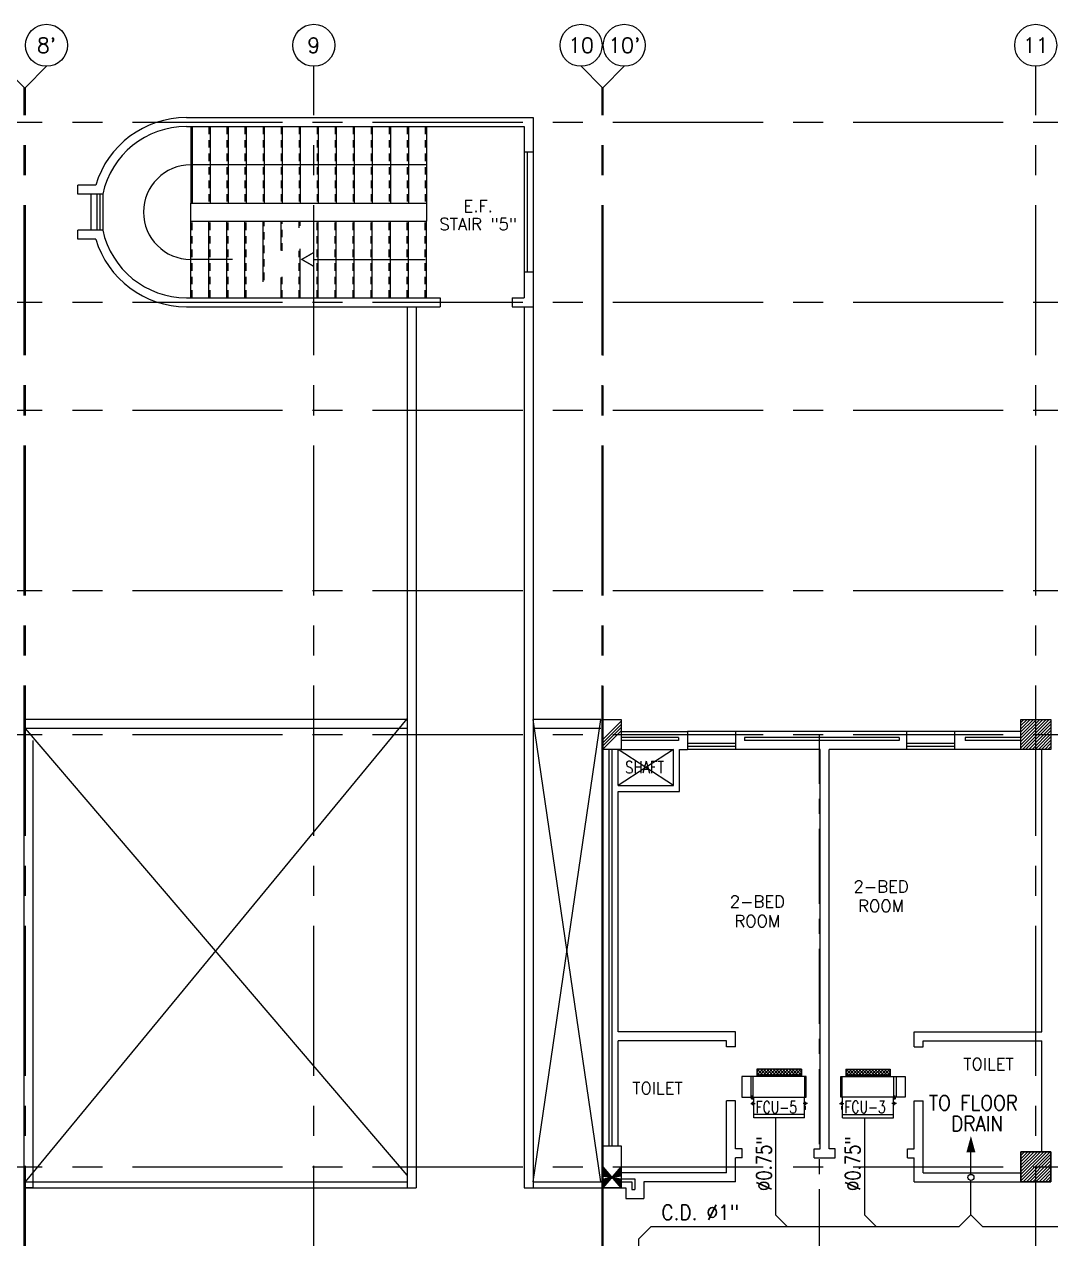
# Model space of a CAD drawing. Extents: x 417866242 to 417866633, y 43498034 to 43498122.
# Drawn here: x 417866600.17 to 417866617.26, y 43498090.86 to 43498111.09 of the extents above; entities that cross this region are included whole.
import ezdxf
from ezdxf.enums import TextEntityAlignment as Align

# ---------------------------------------------------------------- set-up
doc = ezdxf.new("R2010")
doc.units = 0
doc.header["$MEASUREMENT"] = 0
for name, pattern in [('CENTER', [2, 1.25, -0.25, 0.25, -0.25]), ('CENTERX2', [4, 2.5, -0.5, 0.5, -0.5]), ('HIDDEN2', [0.1875, 0.125, -0.0625])]:
    doc.linetypes.add(name, pattern=pattern)
doc.layers.get('0').update_dxf_attribs({"linetype": 'CONTINUOUS'})
for name, color, linetype in [('AC-CD', 6, 'CONTINUOUS'), ('AC-TEXT', 2, 'CONTINUOUS'), ('AX', 11, 'CONTINUOUS'), ('AX-CR', 7, 'CONTINUOUS'), ('AX-TXT', 2, 'CONTINUOUS'), ('AXES', 11, 'CENTERX2'), ('AXES1', 11, 'CENTER'), ('COL', 11, 'CONTINUOUS'), ('EJ', 11, 'CONTINUOUS'), ('FCU', 6, 'CONTINUOUS'), ('HAT', 11, 'CONTINUOUS'), ('INSUL', 11, 'CONTINUOUS'), ('P-SOLIDWASTE', 6, 'CONTINUOUS'), ('RM-NAME', 11, 'CONTINUOUS'), ('ROOF', 11, 'CONTINUOUS'), ('SHAFT', 11, 'CONTINUOUS'), ('STR', 11, 'CONTINUOUS'), ('TEXT', 6, 'CONTINUOUS'), ('TEXTN', 2, 'CONTINUOUS'), ('WALL', 11, 'CONTINUOUS'), ('WIN', 11, 'CONTINUOUS')]:
    doc.layers.add(name, color=color, linetype=linetype)
doc.styles.add('ROMANS', font='ROMANS.shx', dxfattribs={"width": 0.6})

# ---------------------------------------------------------------- blocks, each defined once
blk = doc.blocks.new('C11')
at = {"layer": 'HAT'}
h = blk.add_hatch(dxfattribs=at)
h.set_pattern_fill('ANSI31', color=256, scale=300, style=0)
h.set_pattern_definition([(45, (-248556.1822811713, -75061.0053373936), (-26.51650429449553, 26.51650429449553), [])])
h.paths.add_polyline_path([(300.0000000000291, 700), (-2.91038304567337e-11, 700), (0, 349.9999999998981), (300.0000000000291, 349.9999999998981)])
h.paths.add_polyline_path([(300, 349.9999999998981), (-2.91038304567337e-11, 349.9999999998981), (-2.91038304567337e-11, 0), (300.0000000000291, 0)])
at = {"layer": 'COL'}
blk.add_lwpolyline([(300.0000000000291, 700), (299.9999999999709, 0), (0, 0), (0, 700)], close=True, dxfattribs=at)
blk = doc.blocks.new('AXU')
at = {"layer": 'AX-CR'}
blk.add_circle((0, 350), 350.0000000000014, dxfattribs=at)
at = {"layer": 'AX-TXT', "style": 'ROMANS'}
blk.add_attdef('AX', text='', height=250, dxfattribs=at).set_placement((0, 350), align=Align.MIDDLE)
blk = doc.blocks.new('COL50')
at = {"layer": 'COL'}
blk.add_lwpolyline([(-249.9999999999709, 250), (-249.9999999999418, -250), (250, -250), (249.9999999999709, 250)], close=True, dxfattribs=at)
blk = doc.blocks.new('*X29')
at = {"color": 0}
for p, q in [((73379.22208648534, 177111.7868865519), (73857.16917374516, 177589.7339738117)), ((73379.22208648534, 177164.8198951409), (73804.13616515617, 177589.7339738117)), ((73379.22208648534, 177217.8529037299), (73751.10315656719, 177589.7339738117)), ((73379.22208648536, 177270.8859123188), (73698.0701479782, 177589.7339738117)), ((73379.22208648536, 177323.9189209078), (73645.0371393892, 177589.7339738117)), ((73379.22208648537, 177376.9519294968), (73592.00413080021, 177589.7339738117)), ((73379.22208648537, 177429.9849380858), (73538.97112221122, 177589.7339738117)), ((73379.22208648539, 177483.0179466748), (73485.93811362224, 177589.7339738117)), ((73379.22208648539, 177536.0509552638), (73432.90510503323, 177589.7339738117)), ((73410.20218233416, 177089.7339738117), (73879.22208648533, 177558.7538779629)), ((73463.23519092315, 177089.7339738117), (73879.22208648533, 177505.7208693739)), ((73516.26819951214, 177089.7339738117), (73879.22208648532, 177452.6878607848)), ((73569.30120810114, 177089.7339738117), (73879.22208648532, 177399.6548521958)), ((73622.33421669013, 177089.7339738117), (73879.2220864853, 177346.6218436069)), ((73675.36722527911, 177089.7339738117), (73879.2220864853, 177293.5888350179)), ((73728.4002338681, 177089.7339738117), (73879.2220864853, 177240.5558264289)), ((73781.4332424571, 177089.7339738117), (73879.22208648529, 177187.5228178399)), ((73834.46625104609, 177089.7339738117), (73879.22208648529, 177134.4898092509))]:
    blk.add_line(p, q, dxfattribs=at)
blk = doc.blocks.new('*X30')
at = {"color": 0}
for p, q in [((73379.22208648533, 169899.2977184491), (73869.65834184796, 170389.7339738117)), ((73379.22208648533, 169952.3307270381), (73816.62533325895, 170389.7339738117)), ((73379.22208648533, 170005.363735627), (73763.59232466997, 170389.7339738117)), ((73379.22208648533, 170058.396744216), (73710.55931608098, 170389.7339738117)), ((73379.22208648532, 170111.429752805), (73657.526307492, 170389.7339738117)), ((73379.22208648532, 170164.462761394), (73604.49329890299, 170389.7339738117)), ((73379.22208648532, 170217.495769983), (73551.460290314, 170389.7339738117)), ((73379.22208648532, 170270.528778572), (73498.42728172502, 170389.7339738117)), ((73379.22208648532, 170323.561787161), (73445.39427313601, 170389.7339738117)), ((73379.2220864853, 170376.59479575), (73392.36126454703, 170389.7339738117)), ((73422.69135043694, 169889.7339738117), (73879.22208648524, 170346.26470986)), ((73475.72435902593, 169889.7339738117), (73879.22208648526, 170293.231701271)), ((73528.75736761492, 169889.7339738117), (73879.22208648526, 170240.198692682)), ((73581.79037620392, 169889.7339738117), (73879.22208648526, 170187.165684093)), ((73634.82338479291, 169889.7339738117), (73879.22208648526, 170134.132675504)), ((73687.8563933819, 169889.7339738117), (73879.22208648526, 170081.099666915)), ((73740.88940197088, 169889.7339738117), (73879.22208648527, 170028.066658326)), ((73793.92241055988, 169889.7339738117), (73879.22208648527, 169975.0336497371)), ((73846.95541914887, 169889.7339738117), (73879.22208648527, 169922.0006411481))]:
    blk.add_line(p, q, dxfattribs=at)
blk = doc.blocks.new('RM1')
at = {"layer": 'RM-NAME', "style": 'ROMANS'}
for tag, p in [('ROOMNAME1', (0, 323.8095238059759)), ('ROOMNAME2', (0, 0))]:
    blk.add_attdef(tag, text='', height=200, dxfattribs=at).set_placement(p, align=Align.MIDDLE)
blk = doc.blocks.new('*X98')
at = {"color": 0}
for p, q in [((16890.47746209932, -2466.570672882412), (16943.4517006644, -2413.596434317336)), ((16890.47746209932, -2519.603681471403), (16990.47746209933, -2419.603681471401)), ((16990.47746209933, -2512.466117304769), (16891.6077791119, -2413.596434317336)), ((16990.47746209933, -2459.433108715778), (16944.64078770089, -2413.596434317336)), ((16990.47746209933, -2565.49912589376), (16890.47746209932, -2465.499125893757)), ((16890.47746209932, -2572.636690060394), (16990.47746209933, -2472.636690060392)), ((16990.47746209933, -2618.532134482751), (16890.47746209932, -2518.532134482748)), ((16890.47746209932, -2625.669698649385), (16990.47746209933, -2525.669698649383)), ((16990.47746209933, -2671.565143071742), (16890.47746209932, -2571.565143071739)), ((16890.47746209932, -2678.702707238376), (16990.47746209933, -2578.702707238374)), ((16990.47746209933, -2724.598151660733), (16890.47746209932, -2624.59815166073)), ((16890.47746209932, -2731.735715827367), (16990.47746209933, -2631.735715827365)), ((16990.47746209933, -2777.631160249724), (16890.47746209932, -2677.631160249721)), ((16890.47746209932, -2784.768724416358), (16990.47746209933, -2684.768724416357)), ((16990.47746209933, -2830.664168838715), (16890.47746209932, -2730.664168838713)), ((16890.47746209932, -2837.801733005349), (16990.47746209933, -2737.801733005348)), ((16990.47746209933, -2883.697177427706), (16890.47746209932, -2783.697177427704)), ((16890.47746209932, -2890.83474159434), (16990.47746209933, -2790.834741594339)), ((16990.47746209933, -2936.730186016697), (16890.47746209932, -2836.730186016694)), ((16890.47746209932, -2943.867750183331), (16990.47746209933, -2843.86775018333)), ((16990.47746209933, -2989.763194605689), (16890.47746209932, -2889.763194605686)), ((16890.47746209932, -2996.900758772323), (16990.47746209933, -2896.900758772321)), ((16990.47746209933, -3042.796203194679), (16890.47746209932, -2942.796203194677)), ((16890.47746209932, -3049.933767361314), (16990.47746209933, -2949.933767361312)), ((16990.47746209933, -3095.82921178367), (16890.47746209932, -2995.829211783668)), ((16890.47746209932, -3102.966775950305), (16990.47746209933, -3002.966775950303)), ((16990.47746209933, -3148.862220372662), (16890.47746209932, -3048.862220372659)), ((16943.52866745501, -3154.946434317336), (16890.47746209932, -3101.89522896165)), ((16891.53081232129, -3154.946434317336), (16990.47746209933, -3055.999784539294)), ((16944.56382091028, -3154.946434317336), (16990.47746209933, -3109.032793128285))]:
    blk.add_line(p, q, dxfattribs=at)
blk = doc.blocks.new('*X97')
at = {"color": 0}
for p, q in [((16890.47746209932, -2466.570672882412), (16943.4517006644, -2413.596434317336)), ((16890.47746209932, -2519.603681471403), (16990.47746209933, -2419.603681471401)), ((16990.47746209933, -2512.466117304769), (16891.6077791119, -2413.596434317336)), ((16990.47746209933, -2459.433108715778), (16944.64078770089, -2413.596434317336)), ((16990.47746209933, -2565.49912589376), (16890.47746209932, -2465.499125893757)), ((16890.47746209932, -2572.636690060394), (16990.47746209933, -2472.636690060392)), ((16990.47746209933, -2618.532134482751), (16890.47746209932, -2518.532134482748)), ((16890.47746209932, -2625.669698649385), (16990.47746209933, -2525.669698649383)), ((16990.47746209933, -2671.565143071742), (16890.47746209932, -2571.565143071739)), ((16890.47746209932, -2678.702707238376), (16990.47746209933, -2578.702707238374)), ((16990.47746209933, -2724.598151660733), (16890.47746209932, -2624.59815166073)), ((16890.47746209932, -2731.735715827367), (16990.47746209933, -2631.735715827365)), ((16990.47746209933, -2777.631160249724), (16890.47746209932, -2677.631160249721)), ((16890.47746209932, -2784.768724416358), (16990.47746209933, -2684.768724416357)), ((16990.47746209933, -2830.664168838715), (16890.47746209932, -2730.664168838713)), ((16890.47746209932, -2837.801733005349), (16990.47746209933, -2737.801733005348)), ((16990.47746209933, -2883.697177427706), (16890.47746209932, -2783.697177427704)), ((16890.47746209932, -2890.83474159434), (16990.47746209933, -2790.834741594339)), ((16990.47746209933, -2936.730186016697), (16890.47746209932, -2836.730186016694)), ((16890.47746209932, -2943.867750183331), (16990.47746209933, -2843.86775018333)), ((16990.47746209933, -2989.763194605689), (16890.47746209932, -2889.763194605686)), ((16890.47746209932, -2996.900758772323), (16990.47746209933, -2896.900758772321)), ((16990.47746209933, -3042.796203194679), (16890.47746209932, -2942.796203194677)), ((16890.47746209932, -3049.933767361314), (16990.47746209933, -2949.933767361312)), ((16990.47746209933, -3095.82921178367), (16890.47746209932, -2995.829211783668)), ((16890.47746209932, -3102.966775950305), (16990.47746209933, -3002.966775950303)), ((16990.47746209933, -3148.862220372662), (16890.47746209932, -3048.862220372659)), ((16943.52866745501, -3154.946434317336), (16890.47746209932, -3101.89522896165)), ((16891.53081232129, -3154.946434317336), (16990.47746209933, -3055.999784539294)), ((16944.56382091028, -3154.946434317336), (16990.47746209933, -3109.032793128285))]:
    blk.add_line(p, q, dxfattribs=at)

msp = doc.modelspace()

# ---------------------------------------------------------------- hatches: boundary and pattern name
at = {"layer": 'HAT', "linetype": 'ByBlock', "ltscale": 0.3}
h = msp.add_hatch(dxfattribs=at)
h.set_pattern_fill('ANSI31', color=256, scale=300, style=0)
h.set_pattern_definition([(45.00042688913857, (417866351.3127436, 43498016.64580017), (-0.02651616290502259, 0.02651655803172738), [])])
h.paths.add_polyline_path([(417866610.105594, 43498099.50697342), (417866609.8055978, 43498099.50697342), (417866609.8055978, 43498099.25697292), (417866610.105594, 43498099.25697292)])
h.paths.add_polyline_path([(417866610.105594, 43498099.25697292), (417866609.8055978, 43498099.25697292), (417866609.8055978, 43498099.00697241), (417866610.105594, 43498099.00697241)])

# ---------------------------------------------------------------- linework, layer by layer
at = {"layer": 'AC-CD'}
for p, q in [((417866612.6741899, 43498092.87132289), (417866612.6741899, 43498091.26066174)), ((417866614.1546108, 43498092.87132289), (417866614.1546108, 43498091.26066174)), ((417866615.9268438, 43498091.93162366), (417866615.9268438, 43498092.34660258)), ((417866615.9268438, 43498091.26066183), (417866615.9268438, 43498091.83162364)), ((417866612.8741899, 43498091.06066173), (417866612.6741899, 43498091.26066174)), ((417866614.3546108, 43498091.06066173), (417866614.1546108, 43498091.26066174)), ((417866615.7268438, 43498091.06066173), (417866615.9268438, 43498091.26066174)), ((417866616.1268438, 43498091.06066173), (417866615.9268438, 43498091.26066174)), ((417866610.3979523, 43498090.86066173), (417866610.5979522, 43498091.06066173)), ((417866615.7268438, 43498091.06066173), (417866610.5979522, 43498091.06066173)), ((417866621.1546108, 43498091.06066174), (417866616.1268439, 43498091.06066173)), ((417866610.3979522, 43498089.00431994), (417866610.3979523, 43498090.86066173))]:
    msp.add_line(p, q, dxfattribs=at)
msp.add_circle((417866615.9268437, 43498091.88162363), 0.05, dxfattribs=at)
at = {"layer": 'AXES'}
for p, q in [((417866600.1655978, 43498110.0353539), (417866599.8155978, 43498110.38535389)), ((417866600.1855978, 43498110.0353539), (417866600.5355978, 43498110.38535389)), ((417866604.9855978, 43498033.57267877), (417866604.9855978, 43498110.38535389)), ((417866609.7855978, 43498110.0353539), (417866609.4355978, 43498110.38535389)), ((417866609.8055978, 43498110.0353539), (417866610.1555978, 43498110.38535389)), ((417866617.0055978, 43498033.57267877), (417866617.0055978, 43498110.38535389)), ((417866600.1655978, 43498033.57267877), (417866600.1655978, 43498110.0353539)), ((417866600.1855978, 43498033.57267877), (417866600.1855978, 43498110.0353539)), ((417866609.7855978, 43498033.57267877), (417866609.7855978, 43498110.0353539)), ((417866609.8055978, 43498033.5706288), (417866609.8055978, 43498110.03330392)), ((417866557.9655978, 43498109.45697241), (417866626.0055978, 43498109.45697241)), ((417866557.9655978, 43498106.45697241), (417866626.0055978, 43498106.45697241)), ((417866557.9655978, 43498104.65697242), (417866626.0055978, 43498104.65697242)), ((417866557.9655978, 43498101.65697242), (417866626.0055978, 43498101.65697242)), ((417866557.9655978, 43498099.25697241), (417866626.0055978, 43498099.25697241)), ((417866557.9655978, 43498092.05697241), (417866626.0055978, 43498092.05697241))]:
    msp.add_line(p, q, dxfattribs=at)
at = {"layer": 'AXES1'}
msp.add_line((417866613.4055978, 43498040.43697241), (417866613.4055978, 43498099.25697241), dxfattribs=at)
at = {"layer": 'COL', "linetype": 'HIDDEN2'}
msp.add_line((417866600.1655978, 43498099.50697241), (417866600.1655978, 43498099.35697241), dxfattribs=at)
at = {"layer": 'COL'}
for p, q in [((417866609.8055978, 43498099.50697342), (417866610.105594, 43498099.50697342)), ((417866609.8055978, 43498099.00697241), (417866609.8055978, 43498099.50697342)), ((417866610.105594, 43498099.50697342), (417866610.105594, 43498099.00697241)), ((417866610.105594, 43498099.00697241), (417866609.8055978, 43498099.00697241))]:
    msp.add_line(p, q, dxfattribs=at)
msp.add_lwpolyline([(417866616.7555978, 43498099.00697241), (417866616.7555978, 43498099.50697241), (417866617.2555978, 43498099.50697241), (417866617.2555978, 43498099.00697241)], close=True, dxfattribs=at)
at = {"layer": 'EJ'}
for p, q in [((417866609.7855978, 43498089.55697241), (417866609.7855978, 43498091.70697241)), ((417866609.8055978, 43498089.55697241), (417866609.8055978, 43498091.70697241))]:
    msp.add_line(p, q, dxfattribs=at)
at = {"layer": 'FCU', "color": 3}
for p, q in [((417866613.1035624, 43498093.68252289), (417866612.3622124, 43498093.68252289)), ((417866612.3622124, 43498093.68252289), (417866612.3622124, 43498093.56029789)), ((417866613.1035624, 43498093.58252289), (417866612.3622124, 43498093.58252289)), ((417866613.1035624, 43498093.68252289), (417866613.1035624, 43498093.56029789)), ((417866613.8426333, 43498093.68252289), (417866614.5839833, 43498093.68252289)), ((417866613.8426333, 43498093.68252289), (417866613.8426333, 43498093.56029789)), ((417866613.8426333, 43498093.58252289), (417866614.5839833, 43498093.58252289)), ((417866614.5839833, 43498093.68252289), (417866614.5839833, 43498093.56029789)), ((417866612.2637873, 43498093.56029789), (417866612.1113873, 43498093.56029789)), ((417866612.1113873, 43498093.56029789), (417866612.1113873, 43498093.21739789)), ((417866612.3024695, 43498093.21739789), (417866612.3024695, 43498093.56029789)), ((417866613.1633052, 43498093.21739789), (417866613.1633052, 43498093.56029789)), ((417866613.7828905, 43498093.21739789), (417866613.7828905, 43498093.56029789)), ((417866614.6437261, 43498093.21739789), (417866614.6437261, 43498093.56029789)), ((417866614.6824083, 43498093.56029789), (417866614.8348083, 43498093.56029789)), ((417866614.8348083, 43498093.56029789), (417866614.8348083, 43498093.21739789)), ((417866612.1113873, 43498093.21739789), (417866612.2637873, 43498093.21739789)), ((417866612.2752373, 43498093.19239789), (417866612.2752373, 43498093.21739789)), ((417866612.2752373, 43498093.19239789), (417866612.2952374, 43498093.19239789)), ((417866612.2852374, 43498093.17631689), (417866612.2852374, 43498093.24460561)), ((417866612.2952374, 43498093.19239789), (417866612.2952374, 43498093.21739789)), ((417866614.6509583, 43498093.19239789), (417866614.6509583, 43498093.21739789)), ((417866614.6709583, 43498093.19239789), (417866614.6509583, 43498093.19239789)), ((417866614.6609583, 43498093.17631689), (417866614.6609583, 43498093.24460561)), ((417866614.6709583, 43498093.19239789), (417866614.6709583, 43498093.21739789)), ((417866614.8348083, 43498093.21739789), (417866614.6824083, 43498093.21739789)), ((417866612.2607031, 43498093.11342289), (417866612.3334072, 43498093.11342289)), ((417866612.2806373, 43498093.12342289), (417866612.3106374, 43498093.12342289)), ((417866612.2806373, 43498093.1034229), (417866612.2806373, 43498093.12342289)), ((417866612.2806373, 43498093.1034229), (417866612.3106374, 43498093.1034229)), ((417866612.2956373, 43498093.08362006), (417866612.2956373, 43498093.1403818)), ((417866613.2050716, 43498093.11342289), (417866613.1323675, 43498093.11342289)), ((417866613.1851373, 43498093.12342289), (417866613.1551374, 43498093.12342289)), ((417866613.1851373, 43498093.1034229), (417866613.1551374, 43498093.1034229)), ((417866613.1701373, 43498093.06789289), (417866613.1551374, 43498093.06789289)), ((417866613.1701373, 43498093.0129586), (417866613.1551374, 43498093.0129586)), ((417866613.1701373, 43498093.09270193), (417866613.1701373, 43498093.1403818)), ((417866613.1701373, 43498093.0129586), (417866613.1701373, 43498093.06789289)), ((417866613.1851373, 43498093.1034229), (417866613.1851373, 43498093.12342289)), ((417866613.741124, 43498093.11342289), (417866613.8138281, 43498093.11342289)), ((417866613.7610583, 43498093.1034229), (417866613.7610583, 43498093.12342289)), ((417866613.7610583, 43498093.12342289), (417866613.7910583, 43498093.12342289)), ((417866613.7610583, 43498093.1034229), (417866613.7910583, 43498093.1034229)), ((417866613.7760583, 43498093.09270193), (417866613.7760583, 43498093.1403818)), ((417866613.7760583, 43498093.06789289), (417866613.7910583, 43498093.06789289)), ((417866613.7760583, 43498093.0129586), (417866613.7760583, 43498093.06789289)), ((417866613.7760583, 43498093.0129586), (417866613.7910583, 43498093.0129586)), ((417866614.6854925, 43498093.11342289), (417866614.6127885, 43498093.11342289)), ((417866614.6655583, 43498093.12342289), (417866614.6355583, 43498093.12342289)), ((417866614.6655583, 43498093.1034229), (417866614.6355583, 43498093.1034229)), ((417866614.6505583, 43498093.08362006), (417866614.6505583, 43498093.1403818)), ((417866614.6655583, 43498093.1034229), (417866614.6655583, 43498093.12342289)), ((417866613.1551374, 43498092.93164789), (417866612.3106374, 43498092.93164789)), ((417866613.7910583, 43498092.93164789), (417866614.6355583, 43498092.93164789))]:
    msp.add_line(p, q, dxfattribs=at)
at = {"layer": 'FCU', "color": 6}
for p, q in [((417866612.2637873, 43498093.56029789), (417866612.2637873, 43498093.21739789)), ((417866613.1837123, 43498093.56029789), (417866612.2637873, 43498093.56029789)), ((417866613.1837123, 43498093.21739789), (417866613.1837123, 43498093.56029789)), ((417866613.7624833, 43498093.21739789), (417866613.7624833, 43498093.56029789)), ((417866613.7624833, 43498093.56029789), (417866614.6824083, 43498093.56029789)), ((417866614.6824083, 43498093.56029789), (417866614.6824083, 43498093.21739789)), ((417866612.2637873, 43498093.21739789), (417866613.1837123, 43498093.21739789)), ((417866612.3106374, 43498092.87132289), (417866612.3106374, 43498093.21739789)), ((417866613.1551374, 43498092.87132289), (417866613.1551374, 43498093.21739789)), ((417866614.6824083, 43498093.21739789), (417866613.7624833, 43498093.21739789)), ((417866613.7910583, 43498092.87132289), (417866613.7910583, 43498093.21739789)), ((417866614.6355583, 43498092.87132289), (417866614.6355583, 43498093.21739789)), ((417866613.1551374, 43498092.87132289), (417866612.3106374, 43498092.87132289)), ((417866613.7910583, 43498092.87132289), (417866614.6355583, 43498092.87132289))]:
    msp.add_line(p, q, dxfattribs=at)
at = {"layer": 'INSUL'}
for p, q in [((417866611.0555978, 43498099.20697241), (417866610.1055978, 43498099.20697241)), ((417866611.0555978, 43498099.15697242), (417866610.1055978, 43498099.15697242)), ((417866611.0555978, 43498099.20697241), (417866611.0555978, 43498099.15697242)), ((417866612.1555978, 43498099.20697241), (417866612.1555978, 43498099.15697242)), ((417866614.7310112, 43498099.20697241), (417866612.1555978, 43498099.20697241)), ((417866614.7310112, 43498099.15697242), (417866612.1555978, 43498099.15697242)), ((417866614.7310112, 43498099.20697241), (417866614.7310112, 43498099.15697242)), ((417866616.7555978, 43498099.20697241), (417866615.8310112, 43498099.20697241)), ((417866615.8310112, 43498099.20697241), (417866615.8310112, 43498099.15697242)), ((417866616.7555978, 43498099.15697242), (417866615.8310112, 43498099.15697242)), ((417866609.9055978, 43498092.40697242), (417866609.9055978, 43498099.00697241)), ((417866609.9555978, 43498092.40697242), (417866609.9555978, 43498099.00697241)), ((417866610.1055978, 43498091.85697241), (417866610.3305966, 43498091.85697241)), ((417866610.1055978, 43498091.80697241), (417866610.2805966, 43498091.80697241)), ((417866610.2805966, 43498091.80697241), (417866610.2805978, 43498091.68197294)), ((417866610.3305966, 43498091.85697241), (417866610.3305978, 43498091.68197326)), ((417866610.2805978, 43498091.68197294), (417866610.3305978, 43498091.68197326))]:
    msp.add_line(p, q, dxfattribs=at)
at = {"layer": 'P-SOLIDWASTE'}
for points in [[(417866615.9268438, 43498092.57184436, 0, 0.1500000000000001, 0), (417866615.9268438, 43498092.29897603, 0.1500000000000001, 0.1500000000000001, 0)], [(417866612.2448308, 43498091.06066173, 0, 0.1500000000000001, 0), (417866611.9719625, 43498091.06066173, 0.1500000000000001, 0.1500000000000001, 0)], [(417866616.9753236, 43498091.06066173, 0, 0.1500000000000001, 0), (417866617.248192, 43498091.06066173, 0.1500000000000001, 0.1500000000000001, 0)]]:
    msp.add_lwpolyline(points, format="xyseb", dxfattribs=at)
at = {"layer": 'ROOF'}
for p, q in [((417866606.5405978, 43498106.38197241), (417866606.5405978, 43498091.70697241)), ((417866606.6905978, 43498106.38197241), (417866606.6905978, 43498091.70697241)), ((417866608.4905978, 43498106.38197241), (417866608.4905978, 43498091.70697241)), ((417866608.6405978, 43498106.38197241), (417866608.6405978, 43498091.70697241)), ((417866606.5405978, 43498099.50697241), (417866600.1855978, 43498099.50697241)), ((417866609.7655978, 43498099.50697241), (417866608.6405978, 43498099.50697241)), ((417866600.1655978, 43498091.70697241), (417866600.1655978, 43498099.30697241)), ((417866606.5405978, 43498099.35697241), (417866600.1855978, 43498099.35697241)), ((417866609.7664768, 43498099.35697241), (417866608.6405978, 43498099.35697241)), ((417866609.7855978, 43498091.70697241), (417866609.7855978, 43498099.30697241)), ((417866600.3155978, 43498091.70697241), (417866600.3155978, 43498099.15697242)), ((417866600.1655978, 43498091.80697241), (417866606.5405978, 43498091.80697241)), ((417866608.6405978, 43498091.80697241), (417866609.7855978, 43498091.80697241)), ((417866600.1655978, 43498091.70697241), (417866606.6905978, 43498091.70697241)), ((417866600.3155978, 43498091.70697241), (417866600.1655978, 43498091.70697241)), ((417866608.4905978, 43498091.70697241), (417866609.7855978, 43498091.70697241))]:
    msp.add_line(p, q, dxfattribs=at)
at = {"layer": 'SHAFT'}
for p, q in [((417866600.1855978, 43498091.80697241), (417866606.5405978, 43498099.51697136)), ((417866609.7655978, 43498091.80697241), (417866608.6405978, 43498099.50697241)), ((417866608.6405978, 43498091.80697241), (417866609.7654768, 43498099.50697241)), ((417866606.5405978, 43498091.91697136), (417866600.1855978, 43498099.35697241))]:
    msp.add_line(p, q, dxfattribs=at)
at = {"layer": 'STR', "linetype": 'HIDDEN2'}
for p, q in [((417866602.9403952, 43498109.38197241), (417866602.9403952, 43498108.10697241)), ((417866602.9603952, 43498109.38197241), (417866602.9603952, 43498108.10697241)), ((417866603.2403952, 43498109.38197241), (417866603.2403952, 43498108.10697241)), ((417866603.5403952, 43498109.38197241), (417866603.5403952, 43498108.10697241)), ((417866603.8403952, 43498109.38197241), (417866603.8403952, 43498108.10697241)), ((417866604.1403952, 43498109.38197241), (417866604.1403952, 43498108.10697241)), ((417866604.4403952, 43498109.38197241), (417866604.4403952, 43498108.10697241)), ((417866604.7403952, 43498109.38197241), (417866604.7403952, 43498108.10697241)), ((417866605.0403952, 43498109.38197241), (417866605.0403952, 43498108.10697241)), ((417866605.3403952, 43498109.38197241), (417866605.3403952, 43498108.10697241)), ((417866605.6403952, 43498109.38197241), (417866605.6403952, 43498108.10697241)), ((417866605.9403952, 43498109.38197241), (417866605.9403952, 43498108.10697241)), ((417866606.2403952, 43498109.38197241), (417866606.2403952, 43498108.10697241)), ((417866606.5403952, 43498109.38197241), (417866606.5403952, 43498108.10697241)), ((417866606.8403952, 43498109.38197241), (417866606.8403952, 43498108.10697241)), ((417866602.9603952, 43498106.53197242), (417866602.9603952, 43498107.80697241)), ((417866603.2603952, 43498106.53197242), (417866603.2603952, 43498107.80697241)), ((417866603.5603952, 43498106.53197242), (417866603.5603952, 43498107.80697241)), ((417866603.8603953, 43498106.53197242), (417866603.8603953, 43498107.80697241)), ((417866604.1603952, 43498106.82588301), (417866604.1603952, 43498107.80697241)), ((417866604.4603952, 43498107.31304859), (417866604.4603952, 43498107.80697241)), ((417866604.7403952, 43498107.69519375), (417866604.7403952, 43498107.80697241)), ((417866604.7603952, 43498107.72722328), (417866604.7603952, 43498107.80697241)), ((417866605.0403952, 43498106.53197242), (417866605.0403952, 43498107.80697241)), ((417866605.3403952, 43498106.53197242), (417866605.3403952, 43498107.80697241)), ((417866605.6403952, 43498106.53197242), (417866605.6403952, 43498107.80697241)), ((417866605.9403952, 43498106.53197242), (417866605.9403952, 43498107.80697241)), ((417866606.2403952, 43498106.53197242), (417866606.2403952, 43498107.80697241)), ((417866606.5403952, 43498106.53197242), (417866606.5403952, 43498107.80697241)), ((417866606.8403952, 43498106.53197242), (417866606.8403952, 43498107.80697241)), ((417866604.7403952, 43498106.53197242), (417866604.7403952, 43498107.31391656)), ((417866604.4603952, 43498106.53197242), (417866604.4603952, 43498106.89713875))]:
    msp.add_line(p, q, dxfattribs=at)
at = {"layer": 'STR'}
for p, q in [((417866602.9403952, 43498109.38197241), (417866602.9403952, 43498108.10697241)), ((417866602.9603952, 43498109.38197241), (417866602.9603952, 43498108.10697241)), ((417866603.2603952, 43498109.38197241), (417866603.2603952, 43498108.10697241)), ((417866603.5603952, 43498109.38197241), (417866603.5603952, 43498108.10697241)), ((417866603.8603953, 43498109.38197241), (417866603.8603953, 43498108.10697241)), ((417866604.1603952, 43498109.38197241), (417866604.1603952, 43498108.10697241)), ((417866604.4603952, 43498109.38197241), (417866604.4603952, 43498108.10697241)), ((417866604.7603952, 43498109.38197241), (417866604.7603952, 43498108.10697241)), ((417866605.0603952, 43498109.38197241), (417866605.0603952, 43498108.10697241)), ((417866605.3603953, 43498109.38197241), (417866605.3603953, 43498108.10697241)), ((417866605.6603952, 43498109.38197241), (417866605.6603952, 43498108.10697241)), ((417866605.9603952, 43498109.38197241), (417866605.9603952, 43498108.10697241)), ((417866606.2603952, 43498109.38197241), (417866606.2603952, 43498108.10697241)), ((417866606.5603952, 43498109.38197241), (417866606.5603952, 43498108.10697241)), ((417866606.8603953, 43498109.38197241), (417866606.8603953, 43498108.10697241)), ((417866606.8603953, 43498108.74447241), (417866602.9379569, 43498108.74447241)), ((417866602.9403952, 43498106.53197242), (417866602.9403952, 43498107.80697241)), ((417866603.2403952, 43498106.53197242), (417866603.2403952, 43498107.80697241)), ((417866603.5403952, 43498106.53197242), (417866603.5403952, 43498107.80697241)), ((417866603.8403952, 43498106.53197242), (417866603.8403952, 43498107.80697241)), ((417866604.1403952, 43498106.79707585), (417866604.1403952, 43498107.80697241)), ((417866604.4403952, 43498107.31705228), (417866604.4403952, 43498107.80697241)), ((417866604.7403952, 43498107.69519375), (417866604.7403952, 43498107.80697241)), ((417866604.7603952, 43498107.72722328), (417866604.7603952, 43498107.80697241)), ((417866605.0603952, 43498106.53197242), (417866605.0603952, 43498107.80697241)), ((417866605.3603953, 43498106.53197242), (417866605.3603953, 43498107.80697241)), ((417866605.6603952, 43498106.53197242), (417866605.6603952, 43498107.80697241)), ((417866605.9603952, 43498106.53197242), (417866605.9603952, 43498107.80697241)), ((417866606.2603952, 43498106.53197242), (417866606.2603952, 43498107.80697241)), ((417866606.5603952, 43498106.53197242), (417866606.5603952, 43498107.80697241)), ((417866606.8603953, 43498106.53197242), (417866606.8603953, 43498107.80697241)), ((417866604.7603952, 43498106.53197242), (417866604.7603952, 43498107.34594609)), ((417866603.633545, 43498107.16947241), (417866602.9379569, 43498107.16947241)), ((417866604.9854751, 43498107.16947241), (417866606.8403952, 43498107.16947241)), ((417866604.4403952, 43498106.53197242), (417866604.4403952, 43498106.86833159))]:
    msp.add_line(p, q, dxfattribs=at)
at = {"layer": 'STR', "const_width": 0.02151219134471617}
msp.add_lwpolyline([(417866604.9854751, 43498107.28494246), (417866604.9854751, 43498107.05400236), (417866604.7854751, 43498107.16947241)], close=True, dxfattribs=at)
at = {"layer": 'STR'}
msp.add_arc((417866602.9379569, 43498107.95697241), 0.7875, 90, 270, dxfattribs=at)
at = {"layer": 'TEXT', "color": 251, "linetype": 'ByBlock'}
for p, q in [((417866610.9755978, 43498098.40697242), (417866610.0555978, 43498099.00697241)), ((417866610.9755978, 43498099.00697241), (417866610.0555978, 43498098.40697242))]:
    msp.add_line(p, q, dxfattribs=at)
at = {"layer": 'WALL'}
for p, q in [((417866602.8650599, 43498109.53197242), (417866608.6405978, 43498109.53197242)), ((417866602.8650605, 43498109.38197241), (417866608.4905978, 43498109.38197241)), ((417866608.4905978, 43498109.38197241), (417866608.4905978, 43498108.95697241)), ((417866608.6405978, 43498109.53197242), (417866608.6405978, 43498108.95697241)), ((417866608.6405978, 43498108.95697241), (417866608.4905978, 43498108.95697241)), ((417866601.0557152, 43498108.25697241), (417866601.0557152, 43498108.40697242)), ((417866601.3557152, 43498108.40697242), (417866601.0557152, 43498108.40697242)), ((417866601.4719915, 43498108.25697241), (417866601.0557152, 43498108.25697241)), ((417866602.9403952, 43498107.80697241), (417866602.9403952, 43498108.10697241)), ((417866602.9403952, 43498108.10697241), (417866606.8603953, 43498108.10697241)), ((417866606.8603953, 43498108.10697241), (417866606.8603953, 43498107.80697241)), ((417866602.9403952, 43498107.80697241), (417866606.8603953, 43498107.80697241)), ((417866601.0557152, 43498107.50697241), (417866601.0557152, 43498107.65697242)), ((417866601.4719915, 43498107.65697242), (417866601.0557152, 43498107.65697242)), ((417866601.3557152, 43498107.50697241), (417866601.0557152, 43498107.50697241)), ((417866608.4905978, 43498106.95697241), (417866608.4905978, 43498106.53197242)), ((417866608.6405978, 43498106.95697241), (417866608.4905978, 43498106.95697241)), ((417866608.6405978, 43498106.95697241), (417866608.6405978, 43498106.38197241)), ((417866602.8650605, 43498106.53197242), (417866607.087227, 43498106.53196828)), ((417866607.087227, 43498106.53196828), (417866607.087227, 43498106.38196828)), ((417866608.290598, 43498106.53197242), (417866608.4905978, 43498106.53197242)), ((417866608.290598, 43498106.53197242), (417866608.290598, 43498106.38197241)), ((417866602.8650606, 43498106.38197241), (417866607.087227, 43498106.38196828)), ((417866608.290598, 43498106.38197241), (417866608.6405978, 43498106.38197241)), ((417866610.1055978, 43498099.30697241), (417866611.2055978, 43498099.30697241)), ((417866611.2055978, 43498099.30697241), (417866611.2055978, 43498099.00697241)), ((417866612.0055978, 43498099.30697241), (417866612.0055978, 43498099.00697241)), ((417866614.8555978, 43498099.30697241), (417866612.0055978, 43498099.30697241)), ((417866614.8555978, 43498099.30697241), (417866614.8555978, 43498099.00697241)), ((417866616.7555978, 43498099.30697241), (417866615.6555978, 43498099.30697241)), ((417866615.6555978, 43498099.30697241), (417866615.6555978, 43498099.00697241)), ((417866609.8055978, 43498092.40697242), (417866609.8055978, 43498099.00697241)), ((417866610.0555978, 43498098.40697242), (417866610.0555978, 43498099.00697241)), ((417866610.1055978, 43498099.00697241), (417866610.9755978, 43498099.00697241)), ((417866610.9755978, 43498098.40697242), (417866610.9755978, 43498099.00697241)), ((417866611.0755978, 43498099.00697241), (417866611.2055978, 43498099.00697241)), ((417866611.0755978, 43498098.30697241), (417866611.0755978, 43498099.00697241)), ((417866613.4180978, 43498099.00697241), (417866612.0055978, 43498099.00697241)), ((417866613.4180978, 43498092.35697241), (417866613.4180978, 43498099.00697241)), ((417866614.8555978, 43498099.00697241), (417866613.5680978, 43498099.00697241)), ((417866613.5680978, 43498092.35697241), (417866613.5680978, 43498099.00697241)), ((417866616.7555978, 43498099.00697241), (417866615.6555978, 43498099.00697241)), ((417866617.1055978, 43498094.30697241), (417866617.1055978, 43498099.00697241)), ((417866610.0555978, 43498098.40697242), (417866610.9755978, 43498098.40697242)), ((417866610.0555978, 43498098.30697241), (417866611.0755978, 43498098.30697241)), ((417866610.0555978, 43498094.30697241), (417866610.0555978, 43498098.30697241)), ((417866612.0055978, 43498094.30697241), (417866610.0555978, 43498094.30697241)), ((417866612.0055978, 43498094.05697241), (417866612.0055978, 43498094.30697241)), ((417866614.9805978, 43498094.05697241), (417866614.9805978, 43498094.30697241)), ((417866611.3367544, 43498094.15697242), (417866610.0555978, 43498094.15697242)), ((417866611.8555978, 43498094.15697242), (417866610.0555978, 43498094.15697242)), ((417866610.0555978, 43498092.40697242), (417866610.0555978, 43498094.15697242)), ((417866611.8555978, 43498094.05697241), (417866611.8555978, 43498094.15697242)), ((417866611.8555978, 43498094.05697241), (417866611.8555978, 43498094.15697242)), ((417866612.0055978, 43498094.05697241), (417866611.8555978, 43498094.05697241)), ((417866615.1305978, 43498094.05697241), (417866615.1305978, 43498094.15697242)), ((417866617.1055978, 43498092.30697241), (417866617.1055978, 43498094.15697242)), ((417866612.0055978, 43498093.15697242), (417866611.8555978, 43498093.15697242)), ((417866611.8555978, 43498091.95697241), (417866611.8555978, 43498093.15697242)), ((417866612.0055978, 43498092.35697241), (417866612.0055978, 43498093.15697242)), ((417866614.9805978, 43498092.35697241), (417866614.9805978, 43498093.15697242)), ((417866615.1305978, 43498091.95697241), (417866615.1305978, 43498093.15697242)), ((417866612.1175978, 43498092.35697241), (417866612.0055978, 43498092.35697241)), ((417866612.1175978, 43498092.20697241), (417866612.1175978, 43498092.35697241)), ((417866613.3175978, 43498092.20697241), (417866613.3175978, 43498092.35697241)), ((417866613.6685978, 43498092.20697241), (417866613.6685978, 43498092.35697241)), ((417866614.8685978, 43498092.20697241), (417866614.8685978, 43498092.35697241)), ((417866614.8685978, 43498092.35697241), (417866614.9805978, 43498092.35697241)), ((417866612.1175978, 43498092.20697241), (417866612.0055978, 43498092.20697241)), ((417866612.0055978, 43498091.80697241), (417866612.0055978, 43498092.20697241)), ((417866614.8685978, 43498092.20697241), (417866614.9805978, 43498092.20697241)), ((417866614.9805978, 43498091.80697241), (417866614.9805978, 43498092.20697241)), ((417866611.0055978, 43498091.95697241), (417866610.1055978, 43498091.95697241)), ((417866611.0055978, 43498091.95697241), (417866610.1055978, 43498091.95697241)), ((417866611.8555978, 43498091.95697241), (417866610.1055978, 43498091.95697241)), ((417866610.4805965, 43498091.80697241), (417866610.4805978, 43498091.5319742)), ((417866611.0055988, 43498091.80697241), (417866610.4805965, 43498091.80697241)), ((417866611.0055988, 43498091.80697241), (417866610.4805965, 43498091.80697241)), ((417866612.0055978, 43498091.80697241), (417866610.4805965, 43498091.80697241)), ((417866614.9805978, 43498091.80697241), (417866616.7555978, 43498091.80697241)), ((417866609.8055978, 43498091.70697241), (417866610.1805965, 43498091.70697241)), ((417866610.1805965, 43498091.70697241), (417866610.1805978, 43498091.53197231)), ((417866610.1805978, 43498091.53197231), (417866610.4805978, 43498091.5319742))]:
    msp.add_line(p, q, dxfattribs=at)
at = {"layer": 'WALL', "linetype": 'ByBlock'}
for p, q in [((417866614.9805978, 43498094.30697241), (417866617.1055978, 43498094.30697241)), ((417866614.9805978, 43498094.05697241), (417866615.1305978, 43498094.05697241)), ((417866615.1305978, 43498094.15697242), (417866617.1055978, 43498094.15697242)), ((417866614.9805978, 43498093.15697242), (417866615.1305978, 43498093.15697242)), ((417866613.3175978, 43498092.35697241), (417866613.4180978, 43498092.35697241)), ((417866613.6685978, 43498092.35697241), (417866613.5680978, 43498092.35697241)), ((417866613.3175978, 43498092.20697241), (417866613.6685978, 43498092.20697241)), ((417866615.1305978, 43498091.95697241), (417866616.7555978, 43498091.95697241))]:
    msp.add_line(p, q, dxfattribs=at)
at = {"layer": 'WALL'}
for radius, start, end in [(1.575000000000146, 90, 163.3984374906114), (1.424999999999884, 89.99997609433791, 167.8468469995413), (1.424999999999884, 192.1531530004587, 270.0000239056621), (1.575000000000146, 196.6015625093886, 270.0000273207567)]:
    msp.add_arc((417866602.8650599, 43498107.95697241), radius, start, end, dxfattribs=at)
at = {"layer": 'WIN'}
for p, q in [((417866608.4905978, 43498108.95697241), (417866608.4905978, 43498106.95697241)), ((417866608.5405978, 43498108.95697241), (417866608.5405978, 43498106.95697241)), ((417866608.6405978, 43498108.95697241), (417866608.6405978, 43498106.95697241)), ((417866601.2719964, 43498108.25697133), (417866601.2719964, 43498107.6569735)), ((417866601.3719965, 43498108.25697133), (417866601.3719965, 43498107.6569735)), ((417866601.4219965, 43498108.25697133), (417866601.4219965, 43498107.6569735)), ((417866601.4719965, 43498108.25697133), (417866601.4719965, 43498107.6569735)), ((417866612.0055978, 43498099.30697241), (417866611.2055978, 43498099.30697241)), ((417866615.6555978, 43498099.30697241), (417866614.8555978, 43498099.30697241)), ((417866612.0055978, 43498099.10697241), (417866611.2055978, 43498099.10697241)), ((417866612.0055978, 43498099.05697241), (417866611.2055978, 43498099.05697241)), ((417866615.6555978, 43498099.10697241), (417866614.8555978, 43498099.10697241)), ((417866615.6555978, 43498099.05697241), (417866614.8555978, 43498099.05697241)), ((417866612.0055978, 43498099.00697241), (417866611.2055978, 43498099.00697241)), ((417866615.6555978, 43498099.00697241), (417866614.8555978, 43498099.00697241))]:
    msp.add_line(p, q, dxfattribs=at)
at = {"layer": 'WIN', "color": 1}
msp.add_line((417866610.1055978, 43498091.85697241), (417866610.1055978, 43498091.80697241), dxfattribs=at)

# ---------------------------------------------------------------- block references
at = {"layer": 'AX', "xscale": 0.0009999871253967285, "yscale": 0.001000002026557922, "zscale": 0.001}
for p, values in [((417866600.5355978, 43498110.38535389), {'AX': "8'"}), ((417866604.9855978, 43498110.38535389), {'AX': '9'}), ((417866609.4355978, 43498110.38535389), {'AX': '10'}), ((417866610.1555978, 43498110.38535389), {'AX': "10'"}), ((417866617.0055978, 43498110.38535389), {'AX': '11'})]:
    msp.add_blockref('AXU', p, dxfattribs=at).add_auto_attribs(values)
at = {"layer": 'COL', "xscale": -0.0009999871253967285, "yscale": 0.001000002026557922, "zscale": 0.001, "rotation": 180}
for p in [(417866617.0055978, 43498099.25697241), (417866617.0055978, 43498099.25697241), (417866617.0055978, 43498092.05697241), (417866617.0055978, 43498092.05697241)]:
    msp.add_blockref('COL50', p, dxfattribs=at)
at = {"layer": 'COL', "xscale": 0.0009999871253967285, "yscale": 0.001000002026557922, "zscale": 0.001}
for name, p in [('C11', (417866609.8055978, 43498091.70697241)), ('COL50', (417866617.0055978, 43498092.05697241))]:
    msp.add_blockref(name, p, dxfattribs=at)
at = {"layer": 'FCU', "color": 11, "xscale": 0.001000002026557922, "yscale": 0.001000002026557922, "zscale": 0.001, "rotation": 90}
msp.add_blockref('*X97', (417866609.9486159, 43498076.69204543), dxfattribs=at)
at = {"layer": 'FCU', "color": 11, "extrusion": (0, 0, -1), "xscale": 0.001000002026557922, "yscale": 0.001000002026557922, "zscale": -0.001, "rotation": 90}
msp.add_blockref('*X98', (-417866616.9975798, 43498076.69204543), dxfattribs=at)
at = {"layer": 'HAT', "xscale": 0.0009999871253967285, "yscale": 0.001000002026557922, "zscale": 0.001}
for name in ['*X29', '*X30']:
    msp.add_blockref(name, (417866543.3763757, 43497921.91723844), dxfattribs=at)
at = {"layer": 'RM-NAME'}
ref = msp.add_blockref('RM1', (417866614.4319702, 43498096.40193219), dxfattribs=dict(at, xscale=0.0009999871253967285, yscale=0.001000002026557922, zscale=0.001))
ref.add_attrib('ROOMNAME2', 'ROOM', dxfattribs={"height": 0.2, "style": 'ROMANS'}).set_placement((417866614.4319702, 43498096.40193219), align=Align.MIDDLE)
ref.add_attrib('ROOMNAME1', '2-BED', dxfattribs={"height": 0.2, "style": 'ROMANS'}).set_placement((417866614.4319702, 43498096.72574171), align=Align.MIDDLE)
ref = msp.add_blockref('RM1', (417866614.4319702, 43498096.40193219), dxfattribs=dict(at, xscale=0.0009999871253967285, yscale=0.001000002026557922, zscale=0.001))
ref.add_attrib('ROOMNAME2', 'ROOM', dxfattribs={"height": 0.2, "style": 'ROMANS'}).set_placement((417866614.4319702, 43498096.40193219), align=Align.MIDDLE)
ref.add_attrib('ROOMNAME1', '2-BED', dxfattribs={"height": 0.2, "style": 'ROMANS'}).set_placement((417866614.4319702, 43498096.72574171), align=Align.MIDDLE)
ref = msp.add_blockref('RM1', (417866612.3708042, 43498096.15042287), dxfattribs=dict(at, xscale=0.0009999871253967285, yscale=0.001000002026557922, zscale=0.001))
ref.add_attrib('ROOMNAME2', 'ROOM', dxfattribs={"height": 0.2, "style": 'ROMANS'}).set_placement((417866612.3708042, 43498096.15042287), align=Align.MIDDLE)
ref.add_attrib('ROOMNAME1', '2-BED', dxfattribs={"height": 0.2, "style": 'ROMANS'}).set_placement((417866612.3708042, 43498096.4742324), align=Align.MIDDLE)
ref = msp.add_blockref('RM1', (417866612.3708042, 43498096.15042287), dxfattribs=dict(at, xscale=0.0009999871253967285, yscale=0.001000002026557922, zscale=0.001))
ref.add_attrib('ROOMNAME2', 'ROOM', dxfattribs={"height": 0.2, "style": 'ROMANS'}).set_placement((417866612.3708042, 43498096.15042287), align=Align.MIDDLE)
ref.add_attrib('ROOMNAME1', '2-BED', dxfattribs={"height": 0.2, "style": 'ROMANS'}).set_placement((417866612.3708042, 43498096.4742324), align=Align.MIDDLE)
ref = msp.add_blockref('RM1', (417866616.2196636, 43498093.77009909), dxfattribs=dict(at, xscale=0.0009999871253967285, yscale=0.001000002026557922, zscale=0.001))
ref.add_attrib('ROOMNAME2', 'TOILET', dxfattribs={"height": 0.2, "style": 'ROMANS'}).set_placement((417866616.2196636, 43498093.77009909), align=Align.MIDDLE)
ref = msp.add_blockref('RM1', (417866610.7080467, 43498093.36799601), dxfattribs=dict(at, xscale=0.0009999871253967285, yscale=0.001000002026557922, zscale=0.001))
ref.add_attrib('ROOMNAME2', 'TOILET', dxfattribs={"height": 0.2, "style": 'ROMANS'}).set_placement((417866610.7080467, 43498093.36799601), align=Align.MIDDLE)
ref = msp.add_blockref('RM1', (417866610.7080467, 43498093.36799601), dxfattribs=dict(at, xscale=0.0009999871253967285, yscale=0.001000002026557922, zscale=0.001))
ref.add_attrib('ROOMNAME2', 'TOILET', dxfattribs={"height": 0.2, "style": 'ROMANS'}).set_placement((417866610.7080467, 43498093.36799601), align=Align.MIDDLE)

# ---------------------------------------------------------------- texts
at = {"layer": 'AC-TEXT', "style": 'ROMANS', "width": 0.9}
for s, p in [('TO FLOOR ', (417866615.2255678, 43498092.99794547)), ('DRAIN', (417866615.5981487, 43498092.65212855))]:
    msp.add_text(s, height=0.25, dxfattribs=at).set_placement(p)
at = {"layer": 'AC-TEXT', "style": 'ROMANS', "width": 0.8}
for p in [(417866612.4801753, 43498092.04192), (417866613.9605962, 43498092.04192)]:
    msp.add_text(' %%c0.75"', height=0.25, rotation=90, dxfattribs=at).set_placement(p, align=Align.MIDDLE)
at = {"layer": 'AC-TEXT', "style": 'ROMANS', "width": 0.9}
msp.add_text('C.D. %%c1"', height=0.25, dxfattribs=at).set_placement((417866611.4197509, 43498091.29889559), align=Align.MIDDLE)
at = {"layer": 'RM-NAME', "style": 'ROMANS'}
for s, p in [('E.F.', (417866607.723067, 43498108.05844954)), ('STAIR "5"', (417866607.723067, 43498107.75844954))]:
    msp.add_text(s, height=0.2, dxfattribs=at).set_placement(p, align=Align.MIDDLE)
at = {"layer": 'RM-NAME', "style": 'ROMANS', "width": 0.8}
msp.add_text('SHAFT', height=0.2, dxfattribs=at).set_placement((417866610.4943147, 43498098.7116936), align=Align.MIDDLE)
at = {"layer": 'TEXTN', "style": 'ROMANS', "width": 0.75}
for s, p in [('FCU-5', (417866612.3439804, 43498092.94983159)), ('FCU-3', (417866613.8212544, 43498092.95411253))]:
    msp.add_text(s, height=0.2, dxfattribs=at).set_placement(p)

doc.saveas('drawing.dxf')
